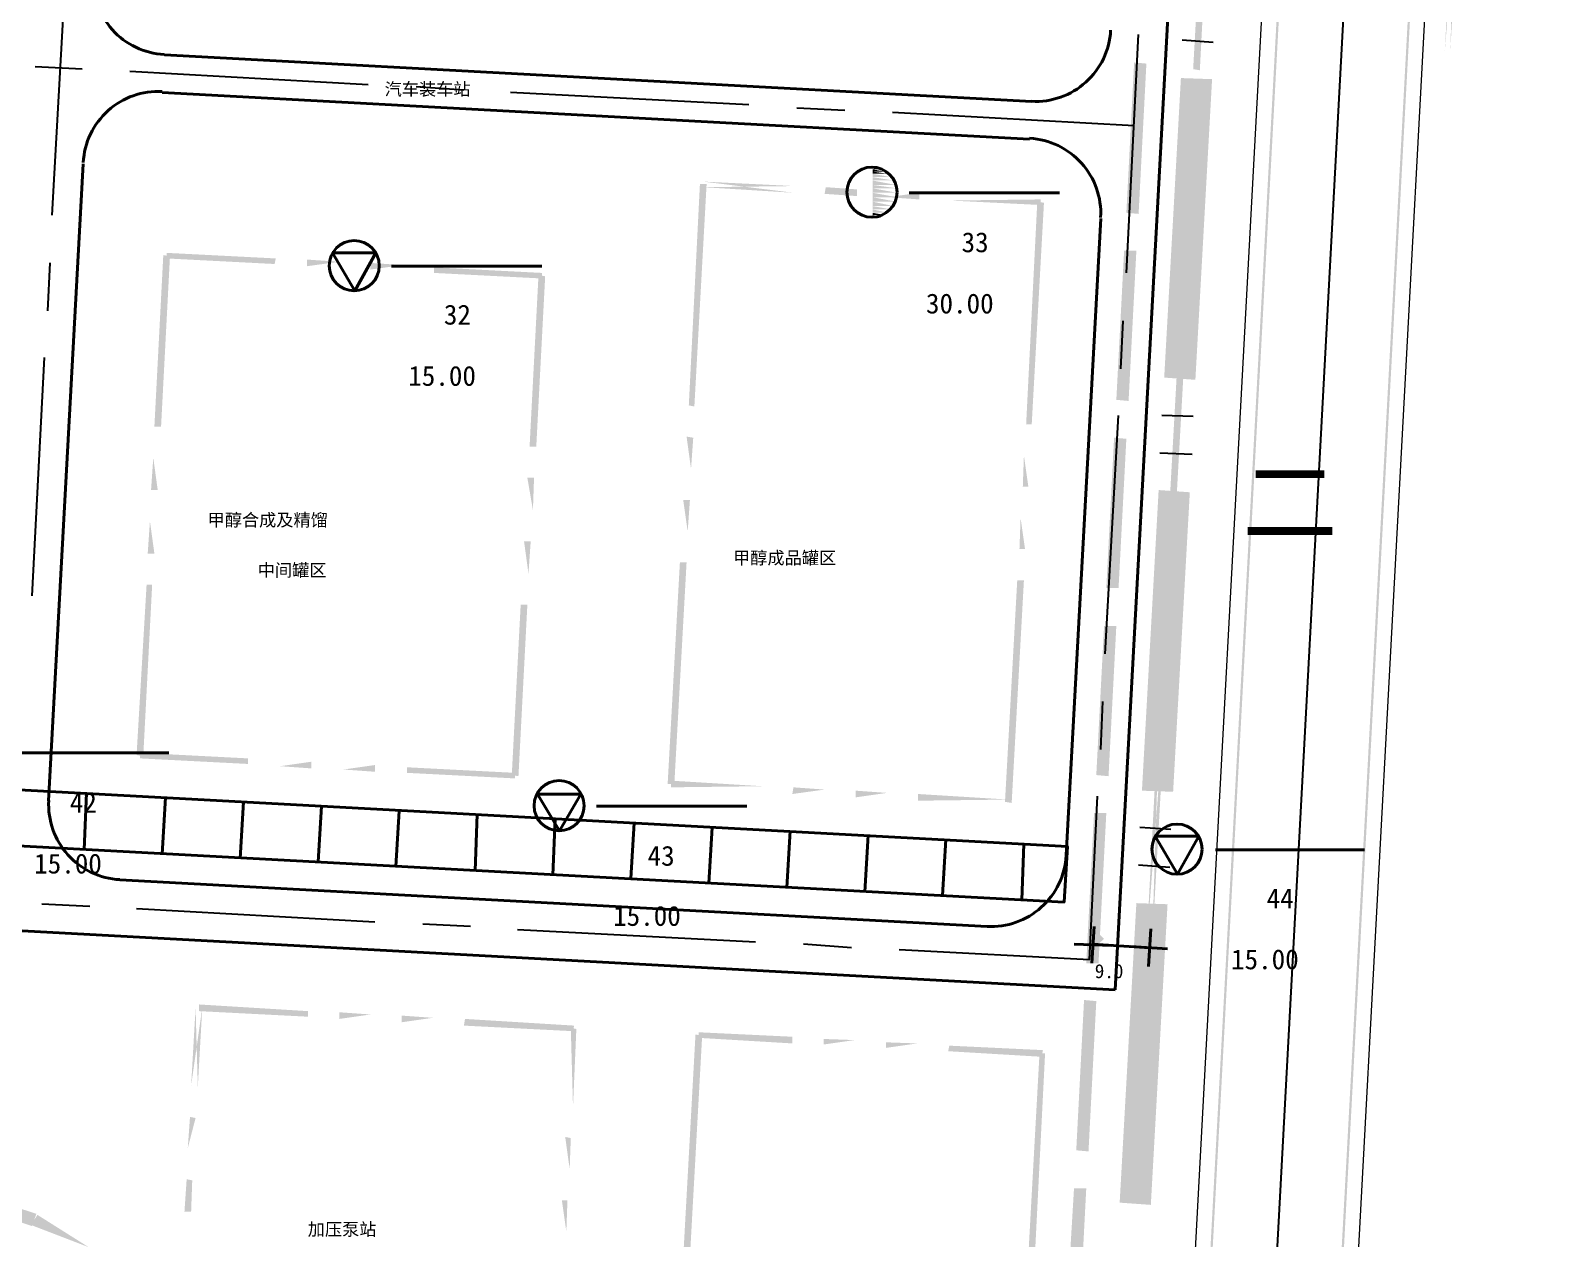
# Model space of a CAD drawing. Header units: metres. Extents: x 110 to 500, y 133 to 419.
# Drawn here: x 394.6 to 476.1, y 235.1 to 300.3 of the extents above; entities that cross this region are included whole.
import ezdxf

# ---------------------------------------------------------------- set-up
doc = ezdxf.new("R2010")
doc.units = ezdxf.units.M
for name, color, linetype in [('PDF_0', 7, 'Continuous'), ('PDF_0-道路边线', 7, 'Continuous'), ('PDF_c- 现状道路', 7, 'Continuous'), ('PDF_d-道路中心线', 7, 'Continuous'), ('PDF_d-道路红线', 7, 'Continuous'), ('PDF_DM-尺寸标注', 7, 'Continuous'), ('PDF_HY_BZ_CC', 7, 'Continuous'), ('PDF_ROAD-CENT', 7, 'Continuous'), ('PDF_ZT-二期EPC承包商范围线', 7, 'Continuous'), ('PDF_勘探点', 7, 'Continuous'), ('PDF_绿线', 7, 'Continuous')]:
    doc.layers.add(name, color=color, linetype=linetype)
doc.styles.add('CHINESE', font='宋体')

msp = doc.modelspace()

# ---------------------------------------------------------------- hatches: boundary and pattern name
at = {"layer": 'PDF_0'}
for points in [[(453.68, 290.42), (454.34, 290.36), (454.76, 298.46), (454.1, 298.52)], [(455.72, 281.54), (457.4, 281.42), (458.3, 297.62), (456.62, 297.68)], [(453.14, 280.34), (453.8, 280.28), (454.22, 288.38), (453.56, 288.38)], [(452.6, 270.2), (453.26, 270.2), (453.68, 278.24), (453.02, 278.3)], [(454.52, 259.28), (456.2, 259.22), (457.1, 275.36), (455.42, 275.48)], [(452.06, 260.12), (452.72, 260.06), (453.14, 268.16), (452.48, 268.16)], [(451.52, 249.98), (452.18, 249.98), (452.6, 258.08), (451.94, 258.08)], [(453.32, 237.08), (455, 236.96), (455.9, 253.16), (454.22, 253.22)], [(450.98, 239.9), (451.64, 239.84), (452.06, 247.94), (451.4, 248)], [(394.7, 235.82), (394.94, 236.48), (386.78, 239.12), (386.6, 238.52)], [(450.38, 229.82), (451.1, 229.76), (451.52, 237.86), (450.86, 237.86)]]:
    msp.add_hatch(color=7, dxfattribs=at).paths.add_polyline_path(points)
h = msp.add_hatch(color=7, dxfattribs=at)
h.paths.add_polyline_path([(451.28, 250.64), (451.52, 250.4), (452.48, 251.3), (452.24, 251.54)])
h.paths.add_polyline_path([(451.28, 250.64), (451.52, 250.4), (451.52, 250.4), (452.24, 251.54)])
h = msp.add_hatch(color=7, dxfattribs=at)
h.paths.add_polyline_path([(454.52, 250.22), (454.52, 250.22), (455.54, 251.12), (455.3, 251.36)])
h.paths.add_polyline_path([(454.28, 250.52), (455.54, 251.12), (455.3, 251.36), (455.3, 251.36)])
h = msp.add_hatch(color=7, dxfattribs=at)
h.paths.add_polyline_path([(397.4, 234.14), (397.76, 234.68), (395, 236.42), (394.64, 235.88)])
h.paths.add_polyline_path([(397.4, 234.14), (397.76, 234.68), (397.76, 234.68), (394.64, 235.88)])
at = {"layer": 'PDF_c- 现状道路'}
for points in [[(460.46, 144.98), (460.58, 144.92), (475.34, 419.3), (475.22, 419.3)], [(454.1, 158.24), (454.22, 158.24), (465.02, 358.82), (464.9, 358.88)]]:
    msp.add_hatch(color=7, dxfattribs=at).paths.add_polyline_path(points)
at = {"layer": 'PDF_HY_BZ_CC'}
for points in [[(430.1, 280.04), (430.4, 279.98), (431.06, 291.98), (430.7, 291.98)], [(448.28, 279.02), (448.58, 279.02), (449.24, 290.96), (448.88, 291.02)], [(428.96, 259.64), (429.32, 259.64), (429.98, 271.58), (429.62, 271.58)], [(447.14, 258.68), (447.5, 258.62), (448.16, 270.62), (447.8, 270.62)], [(409.58, 247.1), (409.58, 247.4), (403.7, 247.76), (403.7, 247.4)], [(423.86, 246.32), (423.92, 246.62), (418.04, 246.98), (417.98, 246.62)], [(435.68, 245.66), (435.68, 246.02), (430.64, 246.26), (430.64, 245.96)], [(429.8, 234.14), (430.16, 234.14), (430.82, 246.08), (430.46, 246.14)], [(449.12, 244.94), (449.18, 245.3), (444.14, 245.54), (444.08, 245.24)], [(448.34, 233.18), (448.7, 233.18), (449.3, 245.12), (449, 245.12)]]:
    msp.add_hatch(color=7, dxfattribs=at).paths.add_polyline_path(points)
h = msp.add_hatch(color=7, dxfattribs=at)
h.paths.add_polyline_path([(430.88, 291.8), (435.8, 291.86), (435.8, 291.86), (430.88, 292.1)])
h.paths.add_polyline_path([(430.88, 291.8), (430.88, 291.8), (435.74, 291.5), (430.88, 292.1)])
h = msp.add_hatch(color=7, dxfattribs=at)
h.paths.add_polyline_path([(437.42, 291.44), (437.42, 291.44), (439.16, 291.32), (439.16, 291.68)])
h.paths.add_polyline_path([(437.42, 291.44), (439.16, 291.68), (437.48, 291.8), (437.48, 291.8)])
h = msp.add_hatch(color=7, dxfattribs=at)
h.paths.add_polyline_path([(440.84, 291.26), (442.52, 291.14), (442.52, 291.5), (440.84, 291.62)])
h.paths.add_polyline_path([(440.84, 291.26), (440.84, 291.26), (442.52, 291.5), (440.84, 291.62)])
h = msp.add_hatch(color=7, dxfattribs=at)
h.paths.add_polyline_path([(444.2, 291.08), (449.06, 290.84), (449.06, 291.14), (444.2, 291.44)])
h.paths.add_polyline_path([(444.2, 291.08), (444.2, 291.08), (449.06, 291.14), (444.2, 291.44)])
h = msp.add_hatch(color=7, dxfattribs=at)
h.paths.add_polyline_path([(429.92, 276.62), (430.22, 276.62), (430.34, 278.3), (429.98, 278.36)])
h.paths.add_polyline_path([(429.92, 276.62), (430.22, 276.62), (430.22, 276.62), (429.98, 278.36)])
h = msp.add_hatch(color=7, dxfattribs=at)
h.paths.add_polyline_path([(448.1, 275.66), (448.4, 275.66), (448.52, 277.34), (448.16, 277.34)])
h.paths.add_polyline_path([(448.4, 275.66), (448.52, 277.34), (448.16, 277.34), (448.16, 277.34)])
h = msp.add_hatch(color=7, dxfattribs=at)
h.paths.add_polyline_path([(429.74, 273.26), (430.04, 273.26), (430.16, 274.94), (429.8, 274.94)])
h.paths.add_polyline_path([(429.74, 273.26), (430.04, 273.26), (430.04, 273.26), (429.8, 274.94)])
h = msp.add_hatch(color=7, dxfattribs=at)
h.paths.add_polyline_path([(447.92, 272.3), (448.22, 272.3), (448.34, 273.98), (447.98, 273.98)])
h.paths.add_polyline_path([(448.22, 272.3), (448.34, 273.98), (447.98, 273.98), (447.98, 273.98)])
h = msp.add_hatch(color=7, dxfattribs=at)
h.paths.add_polyline_path([(429.14, 259.46), (434, 259.22), (434.06, 259.52), (429.14, 259.82)])
h.paths.add_polyline_path([(429.14, 259.46), (434, 259.22), (434.06, 259.52), (434.06, 259.52)])
h = msp.add_hatch(color=7, dxfattribs=at)
h.paths.add_polyline_path([(435.68, 259.1), (437.42, 259.04), (437.42, 259.34), (435.74, 259.46)])
h.paths.add_polyline_path([(435.68, 259.1), (437.42, 259.04), (437.42, 259.34), (437.42, 259.34)])
h = msp.add_hatch(color=7, dxfattribs=at)
h.paths.add_polyline_path([(439.1, 258.92), (440.78, 258.86), (440.78, 259.16), (439.1, 259.28)])
h.paths.add_polyline_path([(439.1, 258.92), (440.78, 258.86), (440.78, 259.16), (440.78, 259.16)])
h = msp.add_hatch(color=7, dxfattribs=at)
h.paths.add_polyline_path([(442.46, 258.74), (447.32, 258.5), (447.32, 258.8), (442.46, 259.1)])
h.paths.add_polyline_path([(442.46, 258.74), (447.32, 258.5), (447.32, 258.8), (447.32, 258.8)])
h = msp.add_hatch(color=7, dxfattribs=at)
h.paths.add_polyline_path([(403.64, 243.32), (403.64, 243.32), (403.88, 247.58), (403.52, 247.58)])
h.paths.add_polyline_path([(403.28, 243.38), (403.88, 247.58), (403.52, 247.58), (403.52, 247.58)])
h = msp.add_hatch(color=7, dxfattribs=at)
h.paths.add_polyline_path([(411.26, 246.98), (412.94, 246.92), (412.94, 247.22), (411.26, 247.34)])
h.paths.add_polyline_path([(411.26, 246.98), (412.94, 246.92), (412.94, 247.22), (412.94, 247.22)])
h = msp.add_hatch(color=7, dxfattribs=at)
h.paths.add_polyline_path([(414.62, 246.8), (416.3, 246.74), (416.3, 247.04), (414.62, 247.16)])
h.paths.add_polyline_path([(414.62, 246.8), (416.3, 246.74), (416.3, 247.04), (416.3, 247.04)])
h = msp.add_hatch(color=7, dxfattribs=at)
h.paths.add_polyline_path([(423.5, 242.3), (423.86, 242.24), (424.04, 246.44), (423.74, 246.5)])
h.paths.add_polyline_path([(423.5, 242.3), (423.86, 242.24), (423.86, 242.24), (423.74, 246.5)])
h = msp.add_hatch(color=7, dxfattribs=at)
h.paths.add_polyline_path([(437.36, 245.6), (439.04, 245.48), (439.04, 245.84), (437.36, 245.9)])
h.paths.add_polyline_path([(437.36, 245.6), (439.04, 245.48), (439.04, 245.84), (439.04, 245.84)])
h = msp.add_hatch(color=7, dxfattribs=at)
h.paths.add_polyline_path([(440.72, 245.42), (442.4, 245.3), (442.4, 245.66), (440.72, 245.72)])
h.paths.add_polyline_path([(440.72, 245.42), (442.4, 245.3), (442.4, 245.66), (442.4, 245.66)])
h = msp.add_hatch(color=7, dxfattribs=at)
h.paths.add_polyline_path([(403.46, 239.96), (403.46, 239.96), (403.22, 241.7), (403.22, 241.7)])
h.paths.add_polyline_path([(403.1, 240.02), (403.52, 241.64), (403.52, 241.64), (403.22, 241.7)])
h = msp.add_hatch(color=7, dxfattribs=at)
h.paths.add_polyline_path([(423.32, 238.88), (423.68, 238.88), (423.74, 240.56), (423.44, 240.62)])
h.paths.add_polyline_path([(423.32, 238.88), (423.68, 238.88), (423.68, 238.88), (423.44, 240.62)])
h = msp.add_hatch(color=7, dxfattribs=at)
h.paths.add_polyline_path([(402.92, 236.6), (403.28, 236.6), (403.04, 238.34), (403.04, 238.34)])
h.paths.add_polyline_path([(403.28, 236.6), (403.34, 238.28), (403.34, 238.28), (403.04, 238.34)])
h = msp.add_hatch(color=7, dxfattribs=at)
h.paths.add_polyline_path([(423.14, 235.52), (423.5, 235.52), (423.56, 237.2), (423.26, 237.2)])
h.paths.add_polyline_path([(423.14, 235.52), (423.5, 235.52), (423.5, 235.52), (423.26, 237.2)])
at = {"layer": 'PDF_ZT-二期EPC承包商范围线'}
for points in [[(401.3, 278.9), (401.66, 278.9), (402.14, 288.08), (401.78, 288.14)], [(407.78, 287.66), (407.84, 287.96), (401.96, 288.26), (401.96, 287.96)], [(422.18, 286.88), (422.18, 287.18), (416.36, 287.48), (416.36, 287.18)], [(421.52, 277.82), (421.88, 277.82), (422.36, 287), (422, 287.06)], [(400.34, 261.2), (400.7, 261.14), (401.18, 270.38), (400.88, 270.38)], [(420.56, 260.12), (420.92, 260.06), (421.4, 269.3), (421.04, 269.3)], [(400.52, 261.02), (406.34, 260.72), (406.34, 261.02), (400.52, 261.32)], [(414.92, 260.24), (420.74, 259.94), (420.74, 260.24), (414.92, 260.54)]]:
    msp.add_hatch(color=7, dxfattribs=at).paths.add_polyline_path(points)
h = msp.add_hatch(color=7, dxfattribs=at)
h.paths.add_polyline_path([(409.52, 287.54), (411.2, 287.42), (411.26, 287.78), (409.52, 287.9)])
h.paths.add_polyline_path([(409.52, 287.54), (411.2, 287.42), (411.26, 287.78), (411.26, 287.78)])
h = msp.add_hatch(color=7, dxfattribs=at)
h.paths.add_polyline_path([(412.94, 287.36), (414.62, 287.24), (414.68, 287.6), (412.94, 287.72)])
h.paths.add_polyline_path([(412.94, 287.36), (414.62, 287.24), (414.68, 287.6), (414.68, 287.6)])
h = msp.add_hatch(color=7, dxfattribs=at)
h.paths.add_polyline_path([(401.12, 275.48), (401.48, 275.48), (401.54, 277.22), (401.24, 277.22)])
h.paths.add_polyline_path([(401.48, 275.48), (401.54, 277.22), (401.24, 277.22), (401.24, 277.22)])
h = msp.add_hatch(color=7, dxfattribs=at)
h.paths.add_polyline_path([(421.34, 274.4), (421.7, 274.4), (421.76, 276.14), (421.4, 276.14)])
h.paths.add_polyline_path([(421.34, 274.4), (421.7, 274.4), (421.7, 274.4), (421.4, 276.14)])
h = msp.add_hatch(color=7, dxfattribs=at)
h.paths.add_polyline_path([(400.94, 272.06), (401.3, 272.06), (401.36, 273.8), (401.06, 273.8)])
h.paths.add_polyline_path([(401.3, 272.06), (401.36, 273.8), (401.06, 273.8), (401.06, 273.8)])
h = msp.add_hatch(color=7, dxfattribs=at)
h.paths.add_polyline_path([(421.16, 270.98), (421.46, 270.98), (421.58, 272.72), (421.22, 272.72)])
h.paths.add_polyline_path([(421.16, 270.98), (421.46, 270.98), (421.46, 270.98), (421.22, 272.72)])
h = msp.add_hatch(color=7, dxfattribs=at)
h.paths.add_polyline_path([(408.08, 260.6), (409.76, 260.48), (409.76, 260.84), (408.08, 260.96)])
h.paths.add_polyline_path([(408.08, 260.6), (408.08, 260.6), (409.76, 260.84), (408.08, 260.96)])
h = msp.add_hatch(color=7, dxfattribs=at)
h.paths.add_polyline_path([(411.5, 260.42), (413.18, 260.3), (413.18, 260.66), (411.5, 260.78)])
h.paths.add_polyline_path([(411.5, 260.42), (411.5, 260.42), (413.18, 260.66), (411.5, 260.78)])
at = {"layer": 'PDF_勘探点'}
for points in [[(440, 292.76), (440.42, 292.76), (440.18, 292.82)], [(440.24, 290.12), (440.48, 290.18), (440, 290.18)]]:
    msp.add_hatch(color=7, dxfattribs=at).paths.add_polyline_path(points)
h = msp.add_hatch(color=7, dxfattribs=at)
h.paths.add_polyline_path([(440, 292.64), (440.66, 292.64), (440.42, 292.76), (440, 292.76)])
h.paths.add_polyline_path([(440.66, 292.64), (440.42, 292.76), (440, 292.76), (440, 292.76)])
h = msp.add_hatch(color=7, dxfattribs=at)
h.paths.add_polyline_path([(440, 292.52), (440.84, 292.52), (440.66, 292.64), (440, 292.64)])
h.paths.add_polyline_path([(440.84, 292.52), (440.66, 292.64), (440, 292.64), (440, 292.64)])
h = msp.add_hatch(color=7, dxfattribs=at)
h.paths.add_polyline_path([(440, 292.34), (441.02, 292.34), (440.84, 292.52), (440, 292.52)])
h.paths.add_polyline_path([(441.02, 292.34), (440.84, 292.52), (440, 292.52), (440, 292.52)])
h = msp.add_hatch(color=7, dxfattribs=at)
h.paths.add_polyline_path([(440, 292.16), (441.14, 292.16), (441.02, 292.34), (440, 292.34)])
h.paths.add_polyline_path([(441.14, 292.16), (441.02, 292.34), (440, 292.34), (440, 292.34)])
h = msp.add_hatch(color=7, dxfattribs=at)
h.paths.add_polyline_path([(440, 291.92), (441.26, 291.92), (441.14, 292.16), (440, 292.16)])
h.paths.add_polyline_path([(441.26, 291.92), (441.14, 292.16), (440, 292.16), (440, 292.16)])
h = msp.add_hatch(color=7, dxfattribs=at)
h.paths.add_polyline_path([(440, 291.74), (441.32, 291.74), (441.26, 291.92), (440, 291.92)])
h.paths.add_polyline_path([(441.32, 291.74), (441.26, 291.92), (440, 291.92), (440, 291.92)])
h = msp.add_hatch(color=7, dxfattribs=at)
h.paths.add_polyline_path([(440, 291.5), (441.32, 291.5), (441.32, 291.74), (440, 291.74)])
h.paths.add_polyline_path([(441.32, 291.5), (441.32, 291.74), (440, 291.74), (440, 291.74)])
h = msp.add_hatch(color=7, dxfattribs=at)
h.paths.add_polyline_path([(440, 291.26), (441.32, 291.26), (441.32, 291.5), (440, 291.5)])
h.paths.add_polyline_path([(441.32, 291.26), (441.32, 291.5), (440, 291.5), (440, 291.5)])
h = msp.add_hatch(color=7, dxfattribs=at)
h.paths.add_polyline_path([(440, 291.02), (441.26, 291.02), (441.32, 291.26), (440, 291.26)])
h.paths.add_polyline_path([(441.26, 291.02), (441.32, 291.26), (440, 291.26), (440, 291.26)])
h = msp.add_hatch(color=7, dxfattribs=at)
h.paths.add_polyline_path([(440, 290.78), (441.14, 290.78), (441.26, 291.02), (440, 291.02)])
h.paths.add_polyline_path([(441.14, 290.78), (441.26, 291.02), (440, 291.02), (440, 291.02)])
h = msp.add_hatch(color=7, dxfattribs=at)
h.paths.add_polyline_path([(440, 290.6), (441.02, 290.6), (441.14, 290.78), (440, 290.78)])
h.paths.add_polyline_path([(441.02, 290.6), (441.14, 290.78), (440, 290.78), (440, 290.78)])
h = msp.add_hatch(color=7, dxfattribs=at)
h.paths.add_polyline_path([(440, 290.42), (440.84, 290.42), (441.02, 290.6), (440, 290.6)])
h.paths.add_polyline_path([(440.84, 290.42), (441.02, 290.6), (440, 290.6), (440, 290.6)])
h = msp.add_hatch(color=7, dxfattribs=at)
h.paths.add_polyline_path([(440, 290.3), (440.66, 290.3), (440.84, 290.42), (440, 290.42)])
h.paths.add_polyline_path([(440.66, 290.3), (440.84, 290.42), (440, 290.42), (440, 290.42)])
h = msp.add_hatch(color=7, dxfattribs=at)
h.paths.add_polyline_path([(440, 290.18), (440.48, 290.18), (440.66, 290.3), (440, 290.3)])
h.paths.add_polyline_path([(440.48, 290.18), (440.66, 290.3), (440, 290.3), (440, 290.3)])
at = {"layer": 'PDF_绿线'}
for points in [[(457.28, 298.16), (457.64, 298.1), (458.48, 314.3), (458.18, 314.3)], [(455.96, 273.86), (456.32, 273.86), (457.22, 290.06), (456.86, 290.06)]]:
    msp.add_hatch(color=7, dxfattribs=at).paths.add_polyline_path(points)
h = msp.add_hatch(color=7, dxfattribs=at)
h.paths.add_polyline_path([(467.36, 234.98), (467.36, 234.98), (466.34, 215.78), (466.34, 215.78), (465.02, 191.6), (465.02, 191.6), (464.6, 183.2), (464.9, 183.2), (465.38, 191.6), (465.38, 191.6), (466.64, 215.72), (466.64, 215.72), (467.72, 234.98), (467.72, 234.98), (468.56, 251.42), (468.56, 251.42), (468.74, 254), (468.74, 254), (469.46, 267.44), (469.46, 267.44), (470.12, 279.92), (470.12, 279.92), (471.14, 299.12), (471.14, 299.12), (471.74, 310.16), (470.84, 299.12), (470.84, 299.12), (469.76, 279.92), (469.76, 279.92), (469.1, 267.5), (469.1, 267.5), (468.38, 254), (468.38, 254), (468.26, 251.42), (468.26, 251.42)])
h.paths.add_polyline_path([(467.36, 234.98), (467.36, 234.98), (466.34, 215.78), (466.34, 215.78), (465.02, 191.6), (465.02, 191.6), (464.6, 183.2), (464.9, 183.2), (465.38, 191.6), (465.38, 191.6), (466.64, 215.72), (466.64, 215.72), (467.72, 234.98), (467.72, 234.98), (468.56, 251.42), (468.56, 251.42), (468.74, 254), (468.74, 254), (469.46, 267.44), (469.46, 267.44), (470.12, 279.92), (470.12, 279.92), (471.14, 299.12), (471.14, 299.12), (471.44, 310.16), (470.84, 299.12), (470.84, 299.12), (469.76, 279.92), (469.76, 279.92), (469.1, 267.5), (469.1, 267.5), (468.38, 254), (468.38, 254), (468.26, 251.42), (468.26, 251.42)])
h = msp.add_hatch(color=7, dxfattribs=at)
h.paths.add_polyline_path([(454.16, 240.08), (454.52, 240.08), (455.06, 250.82), (455.06, 250.82), (455.9, 265.82), (454.76, 250.82), (454.76, 250.82)])
h.paths.add_polyline_path([(454.16, 240.08), (454.52, 240.08), (455.06, 250.82), (455.06, 250.82), (455.54, 265.82), (454.76, 250.82), (454.76, 250.82)])

# ---------------------------------------------------------------- linework, layer by layer
at = {"layer": 'PDF_0', "color": 1}
for points in [[(458.36, 299.6), (456.68, 299.72)], [(457.28, 279.44), (455.6, 279.5)], [(457.22, 277.4), (455.48, 277.46)], [(456.08, 257.18), (454.4, 257.3)], [(456.02, 255.14), (454.34, 255.26)]]:
    msp.add_lwpolyline(points, dxfattribs=at)
at = {"layer": 'PDF_0', "color": 2, "lineweight": 40}
for points in [[(305.18, 261.08), (450.32, 253.28), (450.5, 256.28), (297.26, 264.56)], [(397.52, 256.1), (397.64, 259.16)], [(401.72, 255.86), (401.9, 258.92)], [(405.92, 255.62), (406.1, 258.68)], [(410.12, 255.44), (410.3, 258.44)], [(414.32, 255.2), (414.5, 258.2)], [(418.58, 254.96), (418.7, 258.02)], [(422.78, 254.72), (422.9, 257.78)], [(426.98, 254.54), (427.16, 257.54)], [(431.18, 254.3), (431.36, 257.3)], [(435.38, 254.06), (435.56, 257.12)], [(439.58, 253.82), (439.76, 256.88)], [(443.78, 253.64), (443.96, 256.64)], [(448.04, 253.4), (448.16, 256.4)]]:
    msp.add_lwpolyline(points, dxfattribs=at)
at = {"layer": 'PDF_0', "color": 7, "lineweight": 40}
for points in [[(451.94, 251.96), (451.82, 249.98)], [(454.88, 249.8), (455, 251.84)], [(450.86, 251), (452.9, 250.94)], [(455.9, 250.76), (453.92, 250.88)]]:
    msp.add_lwpolyline(points, dxfattribs=at)
at = {"layer": 'PDF_0-道路边线', "color": 3, "lineweight": 40}
for points in [[(453.08, 248.54), (456.8, 317.24)], [(448.58, 296.42), (401.84, 298.94)], [(448.46, 294.38), (401.72, 296.9)], [(397.46, 293.06), (395.6, 258.74)], [(452.3, 290.12), (450.44, 255.8)], [(453.08, 248.54), (321.92, 255.62)], [(446.18, 251.96), (399.44, 254.48)]]:
    msp.add_lwpolyline(points, dxfattribs=at)
for centre, start, end in [((390.89, 303.59), -93.08197, -3.08102), ((402.05, 302.99), 176.91803, -93.08102), ((448.79, 300.47), -93.08197, -3.08102), ((401.51, 292.91), 86.91803, 176.91898), ((448.25, 290.39), -3.08197, 86.91898), ((399.65, 258.53), 176.91825, -93.08165), ((446.39, 256.01), -93.08168, -3.08132)]:
    msp.add_arc(centre, 4.05, start, end, dxfattribs=at)
at = {"layer": 'PDF_d-道路中心线', "color": 1}
msp.add_lwpolyline([(457.22, 149.12), (471.74, 419.3)], dxfattribs=at)
at = {"layer": 'PDF_d-道路红线', "color": 5, "lineweight": 5}
for points in [[(461.54, 147.74), (476.12, 419.3)], [(458.36, 252.32), (464.06, 358.04), (459.26, 363.38)], [(407.96, 155.96), (448.04, 154.52), (453.38, 159.38), (458.36, 252.32)]]:
    msp.add_lwpolyline(points, dxfattribs=at)
at = {"layer": 'PDF_DM-尺寸标注', "color": 7, "lineweight": 40}
msp.add_lwpolyline([(451.88, 251), (454.94, 250.82)], dxfattribs=at)
at = {"layer": 'PDF_ROAD-CENT', "color": 6}
for points in [[(396.5, 303.14), (395.78, 290.3)], [(453.68, 287.18), (454.34, 300.02)], [(397.4, 298.16), (394.88, 298.28)], [(412.82, 297.32), (399.98, 298.04)], [(417.98, 297.02), (415.4, 297.2)], [(433.34, 296.24), (420.5, 296.9)], [(438.5, 295.94), (435.92, 296.06)], [(454.1, 295.1), (441.08, 295.82)], [(395.66, 287.72), (395.54, 285.14)], [(453.38, 282.02), (453.5, 284.6)], [(395.36, 282.62), (394.7, 269.78)], [(452.54, 266.66), (453.26, 279.5)], [(452.3, 261.5), (452.42, 264.08)], [(451.7, 250.16), (452.12, 258.98)], [(397.82, 253.04), (395.24, 253.16)], [(413.18, 252.2), (400.34, 252.92)], [(418.34, 251.96), (415.76, 252.08)], [(433.7, 251.12), (420.86, 251.78)], [(438.86, 250.82), (436.28, 251)], [(451.7, 250.16), (441.44, 250.7)]]:
    msp.add_lwpolyline(points, dxfattribs=at)
at = {"layer": 'PDF_勘探点', "color": 5, "lineweight": 40}
for points in [[(441.98, 291.5), (450.08, 291.5)], [(414.08, 287.54), (422.18, 287.54)], [(393.98, 261.32), (402.08, 261.32)], [(425.12, 258.44), (433.22, 258.44)], [(458.48, 256.1), (466.52, 256.1)]]:
    msp.add_lwpolyline(points, dxfattribs=at)
for points in [[(412.1, 286.22), (413.24, 288.26), (410.9, 288.26)], [(423.14, 257.12), (424.28, 259.1), (421.94, 259.1)], [(456.44, 254.78), (457.58, 256.82), (455.24, 256.82)]]:
    msp.add_lwpolyline(points, close=True, dxfattribs=at)
for centre in [(439.97, 291.53), (412.07, 287.57), (423.11, 258.47), (456.41, 256.13)]:
    msp.add_circle(centre, 1.35, dxfattribs=at)

# ---------------------------------------------------------------- texts
at = {"attachment_point": 7, "style": 'CHINESE'}
for s, insert, char_height in [('汽车装车站', (413.706, 296.665), 0.679), ('二', (459.92, 272.956), 3.774), ('甲醇合成及精馏', (404.166, 273.447), 0.679), ('甲醇成品罐区', (432.486, 271.404), 0.679), ('中间罐区', (406.867, 270.749), 0.679), ('9.0', (451.979, 249.164), 0.7548), ('加压泵站', (409.565, 235.23), 0.679)]:
    msp.add_mtext(s, dxfattribs=dict(at, insert=insert, char_height=char_height))
at = {"color": 5, "char_height": 1.0728, "attachment_point": 7, "style": 'CHINESE'}
for s, insert in [('33', (444.8, 288.278)), ('32', (416.9, 284.378)), ('30.00', (442.88, 284.978)), ('15.00', (414.98, 281.078)), ('42', (396.74, 258.098)), ('43', (427.88, 255.218)), ('15.00', (394.82, 254.798)), ('44', (461.24, 252.938)), ('15.00', (426.02, 251.978)), ('15.00', (459.32, 249.638))]:
    msp.add_mtext(s, dxfattribs=dict(at, insert=insert))

doc.saveas('drawing.dxf')
